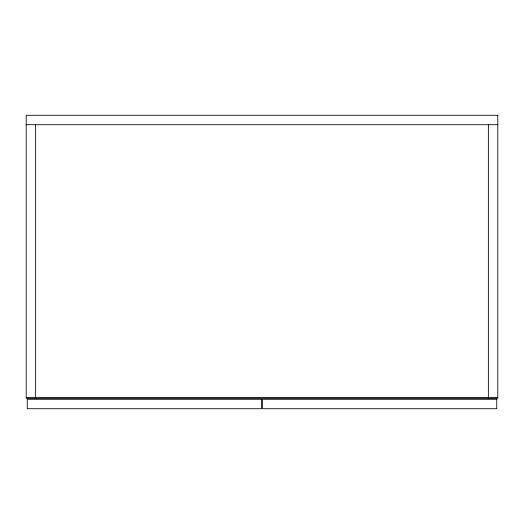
<?xml version="1.0" encoding="UTF-8"?>
<svg xmlns="http://www.w3.org/2000/svg" width="524" height="524" viewBox="0 0 524 524"><rect width="100%" height="100%" fill="white"/><g stroke="black" fill="none" stroke-linecap="round" stroke-linejoin="round"><path stroke-width="0.79" d="M26.2 124.712L497.8 124.712M26.2 397.716L497.8 397.716M488.368 124.712L488.368 398.24M35.632 124.712L35.632 398.24M497.8 115.28L26.2 115.28L26.2 398.24L497.8 398.24L497.8 115.28M261.476 399.288L27.248 399.288L27.248 408.72L261.476 408.72L261.476 399.288M496.752 399.288L262.524 399.288L262.524 408.72L496.752 408.72L496.752 399.288"/></g></svg>
